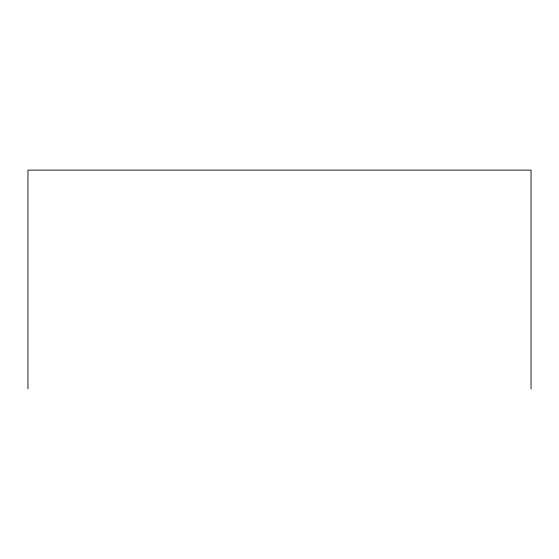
<?xml version="1.0" encoding="UTF-8"?>
<svg xmlns="http://www.w3.org/2000/svg" width="559" height="559" viewBox="0 0 559 559"><rect width="100%" height="100%" fill="white"/><g stroke="black" fill="none" stroke-linecap="round" stroke-linejoin="round"><path stroke-width="0.84" d="M531.05 388.882L531.05 170.118L27.95 170.118L27.95 388.882"/></g></svg>
